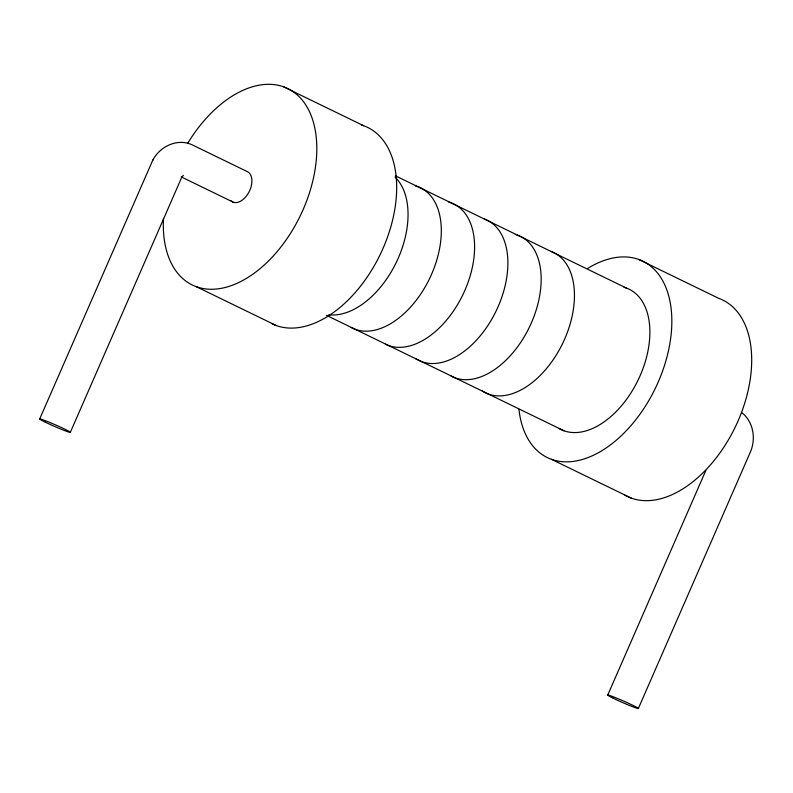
<?xml version="1.0" encoding="UTF-8"?>
<svg xmlns="http://www.w3.org/2000/svg" width="793" height="793" viewBox="0 0 793 793"><rect width="100%" height="100%" fill="white"/><g stroke="black" fill="none" stroke-linecap="round" stroke-linejoin="round"><path stroke-width="1.19" d="M39.65 419.071L151.562 162.922C157.539 147.617 176.264 137.695 191.827 144.663L246.801 171.387A16.851 10.309 -64.1 0 1 248.843 192.283A16.851 10.309 -64.1 0 1 231.041 200.788M70.369 432.254L181.825 177.097L183.361 175.352M607.676 695.193L705.879 470.408M638.395 708.377L750.307 452.218C756.205 438.906 753.499 421.539 741.544 412.479M153.069 159.908L153.327 159.393M283.725 86.883L363.6 125.71M638.732 259.46L718.617 298.287A109.186 66.83 -64.1 0 1 735.726 426.059A109.186 66.83 -64.1 0 1 624.953 495.219M395.499 175.838L626.262 288.008M181.349 176.958L233.33 202.225M326.478 315.346L563.902 430.758M196.416 286.729L276.291 325.556M551.422 459.306L631.307 498.133M361.39 124.987A109.186 66.83 -64.1 0 1 382.305 250.033A109.186 66.83 -64.1 0 1 272.009 323.742M187.782 143.206A109.186 66.83 -64.1 0 1 308.269 109.246A109.186 66.83 -64.1 0 1 255.624 272.158A109.186 66.83 -64.1 0 1 163.487 218.412M395.023 177.057A77.992 47.739 -64.1 0 1 396.391 262.205A77.992 47.739 -64.1 0 1 328.788 314.762M624.091 287.324A77.992 47.739 -64.1 0 1 639.029 378.112A77.992 47.739 -64.1 0 1 558.768 428.329M550.818 251.331A77.992 47.739 -64.1 0 1 562.396 343.944A77.992 47.739 -64.1 0 1 482.352 391.048M587.573 268.5A109.186 66.83 -64.1 0 1 671.393 311.153A109.186 66.83 -64.1 0 1 604.137 449.284A109.186 66.83 -64.1 0 1 518.959 409.426M415.522 185.939A77.992 47.739 -64.1 0 1 430.847 275.875A77.992 47.739 -64.1 0 1 351.19 327.509M448.808 202.116A77.992 47.739 -64.1 0 1 464.51 291.2A77.992 47.739 -64.1 0 1 385.487 344.212M484.255 218.977A77.992 47.739 -64.1 0 1 495.833 311.59A77.992 47.739 -64.1 0 1 415.79 358.694M515.371 234.47A77.992 47.739 -64.1 0 1 530.695 324.406A77.992 47.739 -64.1 0 1 451.039 376.041M45.27 422.163A16.851 0.882 23.6 0 0 70.26 432.453A16.851 0.882 23.6 0 0 49.503 422.362A16.851 0.882 23.6 0 0 45.27 422.163M613.296 698.286A16.851 0.882 23.6 0 0 638.276 708.575A16.851 0.882 23.6 0 0 617.529 698.484A16.851 0.882 23.6 0 0 613.296 698.286"/></g></svg>
